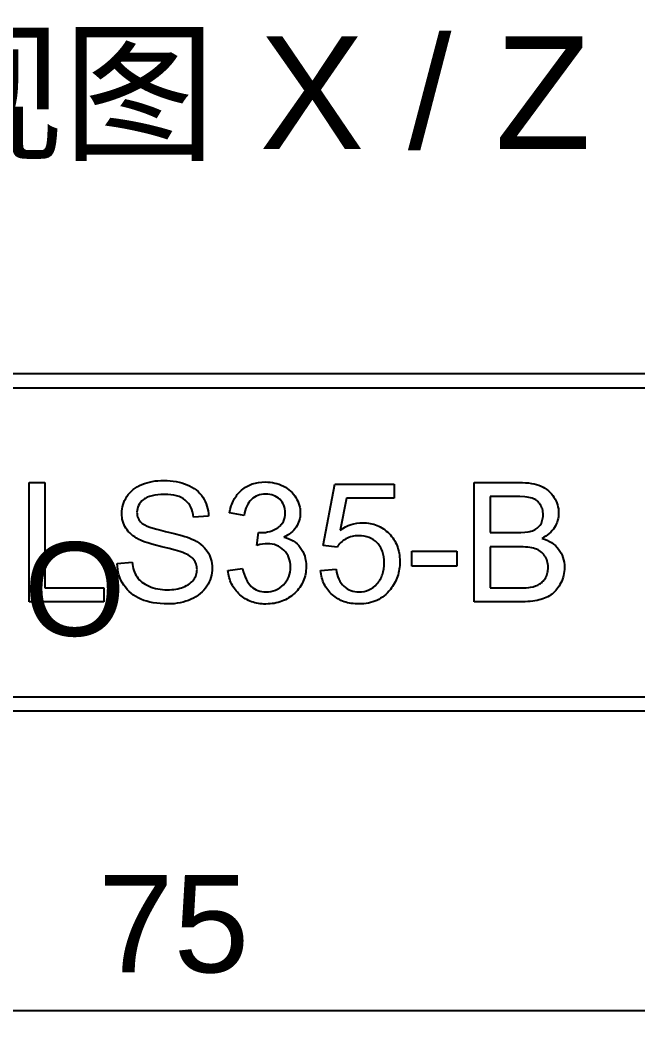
# Model space of a CAD drawing. Header units: millimetres. Extents: x 7 to 422, y 36 to 182.
# Drawn here: x 104.61 to 115.59, y 117.78 to 135.95 of the extents above; entities that cross this region are included whole.
import ezdxf
from ezdxf.enums import TextEntityAlignment as Align

# ---------------------------------------------------------------- set-up
doc = ezdxf.new("R2010")
doc.units = ezdxf.units.MM
doc.header["$LTSCALE"] = 0.666667
for name, color, linetype, lineweight in [('ANNOTATIONS', 7, 'CONTINUOUS', 18), ('DIMENSIONS', 7, 'CONTINUOUS', 18), ('VISIBLE', 7, 'CONTINUOUS', 25)]:
    doc.layers.add(name, color=color, linetype=linetype, lineweight=lineweight)
doc.styles.add('CJK', font='Arial Unicode.ttf')
doc.styles.add('OpenSansCondensed-Light', font='OpenSansCondensed-Light.ttf')
doc.dimstyles.new('EZDXF', dxfattribs={"dimtxt": 0.25, "dimasz": 0.175, "dimexe": 0.375, "dimexo": 0.125, "dimgap": 0.1, "dimtad": 1, "dimlfac": 100, "dimzin": 12, "dimdsep": 46, "dimtxsty": 'OpenSansCondensed-Light', "dimblk": 'ARCHTICK', "dimcen": 2.5, "dimazin": 3, "dimtfac": 0.5, "dimtmove": 2, "dimatfit": 3})

# ---------------------------------------------------------------- blocks, each defined once
blk = doc.blocks.new('_ARCHTICK')
at = {"color": 0, "linetype": 'BYBLOCK', "const_width": 0.15}
blk.add_lwpolyline([(-0.5, -0.5), (0.5, 0.5)], dxfattribs=at)

msp = doc.modelspace()

# ---------------------------------------------------------------- linework, layer by layer
at = {"layer": 'VISIBLE'}
for p, q in [((70.08333, 129.66667), (144.58333, 129.66667)), ((70.08333, 129.41667), (144.58333, 129.41667)), ((106.95301, 127.74854), (107.00239, 127.75647)), ((107.00239, 127.75647), (107.05299, 127.76213)), ((107.05299, 127.76213), (107.10481, 127.76553)), ((107.10481, 127.76553), (107.15786, 127.76667)), ((107.15786, 127.76667), (107.21608, 127.76548)), ((107.21608, 127.76548), (107.27256, 127.76191)), ((107.27256, 127.76191), (107.32729, 127.75596)), ((107.32729, 127.75596), (107.38028, 127.74763)), ((104.76062, 127.73041), (105.04197, 127.73041)), ((104.76062, 125.60437), (104.76062, 127.73041)), ((105.04197, 127.73041), (105.04197, 125.85526)), ((106.55184, 127.54746), (106.58125, 127.57717)), ((106.58125, 127.57717), (106.61329, 127.60478)), ((106.61329, 127.60478), (106.64796, 127.63029)), ((106.64796, 127.63029), (106.68526, 127.65368)), ((106.68526, 127.65368), (106.72519, 127.67497)), ((106.72519, 127.67497), (106.76774, 127.69416)), ((106.76774, 127.69416), (106.81222, 127.71115)), ((106.81222, 127.71115), (106.85793, 127.72588)), ((106.85793, 127.72588), (106.90486, 127.73834)), ((106.90486, 127.73834), (106.95301, 127.74854)), ((107.38028, 127.74763), (107.43153, 127.73693)), ((107.43153, 127.73693), (107.48103, 127.72384)), ((107.48103, 127.72384), (107.52879, 127.70837)), ((107.52879, 127.70837), (107.5748, 127.69053)), ((107.5748, 127.69053), (107.61863, 127.67037)), ((107.61863, 127.67037), (107.65986, 127.64797)), ((107.65986, 127.64797), (107.69849, 127.62333)), ((107.69849, 127.62333), (107.7345, 127.59645)), ((107.7345, 127.59645), (107.76792, 127.56732)), ((108.50376, 127.55689), (108.52354, 127.57632)), ((108.52354, 127.57632), (108.54428, 127.59481)), ((108.54428, 127.59481), (108.56581, 127.61229)), ((108.56581, 127.61229), (108.58799, 127.62863)), ((108.58799, 127.62863), (108.61081, 127.64385)), ((108.61081, 127.64385), (108.63428, 127.65794)), ((108.63428, 127.65794), (108.6584, 127.67091)), ((108.6584, 127.67091), (108.68316, 127.68275)), ((108.68316, 127.68275), (108.70857, 127.69346)), ((108.70857, 127.69346), (108.73462, 127.70304)), ((108.73462, 127.70304), (108.76132, 127.71149)), ((108.76132, 127.71149), (108.78866, 127.71882)), ((108.78866, 127.71882), (108.81665, 127.72502)), ((108.81665, 127.72502), (108.84529, 127.73009)), ((108.84529, 127.73009), (108.9045, 127.73686)), ((108.9045, 127.73686), (108.96629, 127.73911)), ((108.96629, 127.73911), (109.00937, 127.73795)), ((109.00937, 127.73795), (109.05158, 127.73444)), ((109.05158, 127.73444), (109.09294, 127.72861)), ((109.09294, 127.72861), (109.13343, 127.72044)), ((109.13343, 127.72044), (109.17306, 127.70994)), ((109.17306, 127.70994), (109.21184, 127.6971)), ((109.21184, 127.6971), (109.24975, 127.68193)), ((109.24975, 127.68193), (109.28679, 127.66443)), ((109.28679, 127.66443), (109.32234, 127.6449)), ((109.32234, 127.6449), (109.35573, 127.62368)), ((109.35573, 127.62368), (109.38696, 127.60076)), ((109.38696, 127.60076), (109.41605, 127.57614)), ((109.41605, 127.57614), (109.44298, 127.54982)), ((109.99741, 126.60938), (110.20334, 127.70141)), ((110.20334, 127.70141), (111.26056, 127.70141)), ((111.26056, 127.70141), (111.26056, 127.45197)), ((112.68613, 127.73041), (113.48376, 127.73041)), ((112.68613, 125.60437), (112.68613, 127.73041)), ((113.48376, 127.73041), (113.54316, 127.7294)), ((113.54316, 127.7294), (113.59955, 127.72638)), ((113.59955, 127.72638), (113.65293, 127.72134)), ((113.65293, 127.72134), (113.70329, 127.71428)), ((113.70329, 127.71428), (113.75064, 127.7052)), ((113.75064, 127.7052), (113.79497, 127.69411)), ((113.79497, 127.69411), (113.83629, 127.681)), ((113.83629, 127.681), (113.8746, 127.66588)), ((113.8746, 127.66588), (113.9104, 127.64865)), ((113.9104, 127.64865), (113.94421, 127.62926)), ((113.94421, 127.62926), (113.97602, 127.60769)), ((113.97602, 127.60769), (114.00584, 127.58394)), ((114.00584, 127.58394), (114.03367, 127.55801)), ((106.44523, 127.37378), (106.46093, 127.41041)), ((106.46093, 127.41041), (106.47949, 127.44638)), ((106.47949, 127.44638), (106.5009, 127.4817)), ((106.5009, 127.4817), (106.52506, 127.51563)), ((106.52506, 127.51563), (106.55184, 127.54746)), ((106.77011, 127.40115), (106.7464, 127.37597)), ((106.79747, 127.42514), (106.77011, 127.40115)), ((106.81261, 127.43646), (106.79747, 127.42514)), ((106.82882, 127.44706), (106.81261, 127.43646)), ((106.8645, 127.46606), (106.82882, 127.44706)), ((106.90451, 127.48214), (106.8645, 127.46606)), ((106.94884, 127.49529), (106.90451, 127.48214)), ((106.9975, 127.50552), (106.94884, 127.49529)), ((107.05049, 127.51283), (106.9975, 127.50552)), ((107.10781, 127.51722), (107.05049, 127.51283)), ((107.16946, 127.51868), (107.10781, 127.51722)), ((107.22886, 127.51707), (107.16946, 127.51868)), ((107.28452, 127.51224), (107.22886, 127.51707)), ((107.33645, 127.5042), (107.28452, 127.51224)), ((107.38464, 127.49294), (107.33645, 127.5042)), ((107.42908, 127.47846), (107.38464, 127.49294)), ((107.46979, 127.46076), (107.42908, 127.47846)), ((107.50676, 127.43984), (107.46979, 127.46076)), ((107.53999, 127.41571), (107.50676, 127.43984)), ((107.56973, 127.38843), (107.53999, 127.41571)), ((107.76792, 127.56732), (107.79872, 127.53594)), ((107.79872, 127.53594), (107.82692, 127.50233)), ((107.82692, 127.50233), (107.85252, 127.46647)), ((107.85252, 127.46647), (107.8754, 127.42888)), ((107.8754, 127.42888), (107.89548, 127.39006)), ((107.89548, 127.39006), (107.91275, 127.35002)), ((108.37977, 127.36827), (108.39193, 127.39508)), ((108.39193, 127.39508), (108.40505, 127.42097)), ((108.40505, 127.42097), (108.41913, 127.44593)), ((108.41913, 127.44593), (108.43415, 127.46997)), ((108.43415, 127.46997), (108.45012, 127.49309)), ((108.45012, 127.49309), (108.46705, 127.51528)), ((108.46705, 127.51528), (108.48493, 127.53655)), ((108.48493, 127.53655), (108.50376, 127.55689)), ((108.69406, 127.40334), (108.67208, 127.37492)), ((108.7183, 127.42876), (108.69406, 127.40334)), ((108.74448, 127.4512), (108.7183, 127.42876)), ((108.77223, 127.47064), (108.74448, 127.4512)), ((108.80158, 127.48709), (108.77223, 127.47064)), ((108.83251, 127.50055), (108.80158, 127.48709)), ((108.86503, 127.51102), (108.83251, 127.50055)), ((108.89913, 127.5185), (108.86503, 127.51102)), ((108.93482, 127.52298), (108.89913, 127.5185)), ((108.97209, 127.52448), (108.93482, 127.52298)), ((109.00964, 127.52301), (108.97209, 127.52448)), ((109.04542, 127.51859), (109.00964, 127.52301)), ((109.07943, 127.51122), (109.04542, 127.51859)), ((109.11168, 127.50091), (109.07943, 127.51122)), ((109.14216, 127.48766), (109.11168, 127.50091)), ((109.17087, 127.47145), (109.14216, 127.48766)), ((109.19781, 127.45231), (109.17087, 127.47145)), ((109.22298, 127.43021), (109.19781, 127.45231)), ((109.24576, 127.40588), (109.22298, 127.43021)), ((109.26549, 127.38), (109.24576, 127.40588)), ((109.44298, 127.54982), (109.46776, 127.5218)), ((109.46776, 127.5218), (109.49038, 127.49209)), ((109.49038, 127.49209), (109.51085, 127.46067)), ((109.51085, 127.46067), (109.52904, 127.42815)), ((109.52904, 127.42815), (109.5448, 127.39514)), ((109.5448, 127.39514), (109.55813, 127.36162)), ((110.41217, 127.45197), (110.2976, 126.88058)), ((111.26056, 127.45197), (110.41217, 127.45197)), ((112.96748, 127.47952), (112.96748, 126.83707)), ((113.3924, 127.47952), (112.96748, 127.47952)), ((113.49854, 127.47766), (113.3924, 127.47952)), ((113.58782, 127.47209), (113.49854, 127.47766)), ((113.62613, 127.46791), (113.58782, 127.47209)), ((113.66024, 127.4628), (113.62613, 127.46791)), ((113.69013, 127.45676), (113.66024, 127.4628)), ((113.7158, 127.44979), (113.69013, 127.45676)), ((113.73869, 127.44157), (113.7158, 127.44979)), ((113.76021, 127.43175), (113.73869, 127.44157)), ((113.78038, 127.42036), (113.76021, 127.43175)), ((113.79919, 127.40737), (113.78038, 127.42036)), ((113.81664, 127.3928), (113.79919, 127.40737)), ((113.83272, 127.37665), (113.81664, 127.3928)), ((114.03367, 127.55801), (114.0595, 127.52992)), ((114.0595, 127.52992), (114.08334, 127.49964)), ((114.08334, 127.49964), (114.10519, 127.46719)), ((114.10519, 127.46719), (114.12473, 127.43346)), ((114.12473, 127.43346), (114.14167, 127.39935)), ((114.14167, 127.39935), (114.156, 127.36485)), ((106.40954, 127.18077), (106.41096, 127.22069)), ((106.41096, 127.22069), (106.41525, 127.25995)), ((106.41525, 127.25995), (106.42238, 127.29855)), ((106.42238, 127.29855), (106.43238, 127.33649)), ((106.43238, 127.33649), (106.44523, 127.37378)), ((106.68255, 127.23202), (106.68073, 127.19963)), ((106.68803, 127.26321), (106.68255, 127.23202)), ((106.69715, 127.2932), (106.68803, 127.26321)), ((106.70992, 127.32199), (106.69715, 127.2932)), ((106.72633, 127.34958), (106.70992, 127.32199)), ((106.7464, 127.37597), (106.72633, 127.34958)), ((107.59623, 127.35806), (107.56973, 127.38843)), ((107.61949, 127.32462), (107.59623, 127.35806)), ((107.63951, 127.28809), (107.61949, 127.32462)), ((107.65629, 127.24848), (107.63951, 127.28809)), ((107.66983, 127.20579), (107.65629, 127.24848)), ((107.91275, 127.35002), (107.9272, 127.30876)), ((107.9272, 127.30876), (107.93885, 127.26627)), ((107.93885, 127.26627), (107.94769, 127.22256)), ((107.94769, 127.22256), (107.95371, 127.17762)), ((108.32674, 127.18802), (108.34061, 127.2518)), ((108.34061, 127.2518), (108.35828, 127.31188)), ((108.35828, 127.31188), (108.36855, 127.34054)), ((108.36855, 127.34054), (108.37977, 127.36827)), ((108.60682, 127.23135), (108.59617, 127.18798)), ((108.61973, 127.27173), (108.60682, 127.23135)), ((108.63492, 127.30912), (108.61973, 127.27173)), ((108.65236, 127.34352), (108.63492, 127.30912)), ((108.67208, 127.37492), (108.65236, 127.34352)), ((109.28219, 127.35258), (109.26549, 127.38)), ((109.29586, 127.32362), (109.28219, 127.35258)), ((109.30649, 127.29312), (109.29586, 127.32362)), ((109.31408, 127.26108), (109.30649, 127.29312)), ((109.31863, 127.2275), (109.31408, 127.26108)), ((109.32015, 127.19238), (109.31863, 127.2275)), ((109.55813, 127.36162), (109.56905, 127.32761)), ((109.56905, 127.32761), (109.57753, 127.2931)), ((109.57753, 127.2931), (109.58359, 127.25809)), ((109.58359, 127.25809), (109.58723, 127.22258)), ((109.58723, 127.22258), (109.58844, 127.18657)), ((113.84745, 127.3589), (113.83272, 127.37665)), ((113.86082, 127.33957), (113.84745, 127.3589)), ((113.87272, 127.31906), (113.86082, 127.33957)), ((113.88303, 127.29774), (113.87272, 127.31906)), ((113.89175, 127.27564), (113.88303, 127.29774)), ((113.89889, 127.25274), (113.89175, 127.27564)), ((113.90444, 127.22905), (113.89889, 127.25274)), ((113.90841, 127.20457), (113.90444, 127.22905)), ((114.156, 127.36485), (114.16773, 127.32997)), ((114.16773, 127.32997), (114.17685, 127.2947)), ((114.17685, 127.2947), (114.18336, 127.25904)), ((114.18336, 127.25904), (114.18727, 127.223)), ((114.18727, 127.223), (114.18857, 127.18657)), ((106.4107, 127.1446), (106.40954, 127.18077)), ((106.4142, 127.1093), (106.4107, 127.1446)), ((106.42004, 127.0749), (106.4142, 127.1093)), ((106.42821, 127.04137), (106.42004, 127.0749)), ((106.43871, 127.00873), (106.42821, 127.04137)), ((106.68073, 127.19963), (106.68202, 127.17162)), ((106.68202, 127.17162), (106.6859, 127.14488)), ((106.6859, 127.14488), (106.69235, 127.11941)), ((106.69235, 127.11941), (106.7014, 127.09521)), ((106.7014, 127.09521), (106.71302, 127.07228)), ((106.71302, 127.07228), (106.72723, 127.05062)), ((106.72723, 127.05062), (106.74402, 127.03022)), ((106.74402, 127.03022), (106.76339, 127.0111)), ((107.68013, 127.16002), (107.66983, 127.20579)), ((107.68719, 127.11116), (107.68013, 127.16002)), ((107.95693, 127.13147), (107.68719, 127.11116)), ((107.95371, 127.17762), (107.95693, 127.13147)), ((108.58778, 127.14162), (108.32674, 127.18802)), ((108.59617, 127.18798), (108.58778, 127.14162)), ((109.27793, 127.01826), (109.28679, 127.03466)), ((109.28679, 127.03466), (109.29461, 127.0518)), ((109.29461, 127.0518), (109.30139, 127.06967)), ((109.30139, 127.06967), (109.31181, 127.10763)), ((109.31181, 127.10763), (109.31806, 127.14853)), ((109.31806, 127.14853), (109.32015, 127.19238)), ((109.56995, 127.05497), (109.55955, 127.02399)), ((109.57804, 127.08671), (109.56995, 127.05497)), ((109.58382, 127.11923), (109.57804, 127.08671)), ((109.58729, 127.15252), (109.58382, 127.11923)), ((109.58844, 127.18657), (109.58729, 127.15252)), ((113.88099, 127.00693), (113.89034, 127.02836)), ((113.89034, 127.02836), (113.89798, 127.05098)), ((113.89798, 127.05098), (113.90393, 127.07477)), ((113.90393, 127.07477), (113.90818, 127.09974)), ((113.90818, 127.09974), (113.91073, 127.12589)), ((113.91079, 127.17929), (113.90841, 127.20457)), ((113.91073, 127.12589), (113.91158, 127.15322)), ((113.91158, 127.15322), (113.91079, 127.17929)), ((114.17008, 127.05424), (114.15968, 127.0224)), ((114.17817, 127.08658), (114.17008, 127.05424)), ((114.18395, 127.11941), (114.17817, 127.08658)), ((114.18742, 127.15274), (114.18395, 127.11941)), ((114.18857, 127.18657), (114.18742, 127.15274)), ((106.45155, 126.97697), (106.43871, 127.00873)), ((106.46672, 126.9461), (106.45155, 126.97697)), ((106.48422, 126.91611), (106.46672, 126.9461)), ((106.50411, 126.88716), (106.48422, 126.91611)), ((106.52642, 126.85941), (106.50411, 126.88716)), ((106.55115, 126.83287), (106.52642, 126.85941)), ((106.76339, 127.0111), (106.77457, 127.00184)), ((106.77457, 127.00184), (106.78779, 126.99255)), ((106.78779, 126.99255), (106.82036, 126.97389)), ((106.82036, 126.97389), (106.86111, 126.95512)), ((106.86111, 126.95512), (106.91005, 126.93623)), ((106.91005, 126.93623), (106.96716, 126.91723)), ((106.96716, 126.91723), (107.03246, 126.89811)), ((107.03246, 126.89811), (107.10593, 126.87889)), ((107.10593, 126.87889), (107.18759, 126.85955)), ((107.18759, 126.85955), (107.34561, 126.82198)), ((108.96783, 126.84251), (109.00692, 126.84931)), ((109.00692, 126.84931), (109.04497, 126.85882)), ((109.04497, 126.85882), (109.08197, 126.87106)), ((109.08197, 126.87106), (109.11793, 126.88601)), ((109.11793, 126.88601), (109.15285, 126.90369)), ((109.15285, 126.90369), (109.18673, 126.92408)), ((109.18673, 126.92408), (109.20288, 126.93533)), ((109.20288, 126.93533), (109.218, 126.94731)), ((109.218, 126.94731), (109.23207, 126.96003)), ((109.23207, 126.96003), (109.2451, 126.97348)), ((109.2451, 126.97348), (109.25709, 126.98767)), ((109.25709, 126.98767), (109.26803, 127.0026)), ((109.26803, 127.0026), (109.27793, 127.01826)), ((109.44902, 126.85737), (109.42275, 126.83417)), ((109.47306, 126.88203), (109.44902, 126.85737)), ((109.49488, 126.90813), (109.47306, 126.88203)), ((109.51448, 126.93568), (109.49488, 126.90813)), ((109.53182, 126.96435), (109.51448, 126.93568)), ((109.54684, 126.99378), (109.53182, 126.96435)), ((109.55955, 127.02399), (109.54684, 126.99378)), ((110.2976, 126.88058), (110.34576, 126.91185)), ((110.34576, 126.91185), (110.3945, 126.93895)), ((110.3945, 126.93895), (110.44383, 126.96188)), ((110.44383, 126.96188), (110.49375, 126.98064)), ((110.49375, 126.98064), (110.54426, 126.99523)), ((110.54426, 126.99523), (110.59536, 127.00566)), ((110.59536, 127.00566), (110.64704, 127.01191)), ((110.64704, 127.01191), (110.69932, 127.014)), ((110.69932, 127.014), (110.73378, 127.01324)), ((110.73378, 127.01324), (110.76757, 127.01098)), ((110.76757, 127.01098), (110.80068, 127.00722)), ((110.80068, 127.00722), (110.8331, 127.00194)), ((110.8331, 127.00194), (110.86485, 126.99516)), ((110.86485, 126.99516), (110.89592, 126.98687)), ((110.89592, 126.98687), (110.9263, 126.97708)), ((110.9263, 126.97708), (110.95601, 126.96578)), ((110.95601, 126.96578), (110.98504, 126.95297)), ((110.98504, 126.95297), (111.01338, 126.93865)), ((111.01338, 126.93865), (111.04105, 126.92283)), ((111.04105, 126.92283), (111.06804, 126.9055)), ((111.06804, 126.9055), (111.09435, 126.88667)), ((111.09435, 126.88667), (111.11998, 126.86632)), ((111.11998, 126.86632), (111.14492, 126.84447)), ((111.14492, 126.84447), (111.16919, 126.82112)), ((113.58782, 126.84323), (113.64827, 126.85094)), ((113.64827, 126.85094), (113.67354, 126.85594)), ((113.67354, 126.85594), (113.6955, 126.86172)), ((113.6955, 126.86172), (113.7215, 126.87036)), ((113.7215, 126.87036), (113.74585, 126.8803)), ((113.74585, 126.8803), (113.76854, 126.89157)), ((113.76854, 126.89157), (113.78958, 126.90414)), ((113.78958, 126.90414), (113.80896, 126.91803)), ((113.80896, 126.91803), (113.8267, 126.93324)), ((113.8267, 126.93324), (113.84277, 126.94976)), ((113.84277, 126.94976), (113.8572, 126.96759)), ((113.8572, 126.96759), (113.86994, 126.98667)), ((113.86994, 126.98667), (113.88099, 127.00693)), ((114.04854, 126.84613), (114.0218, 126.82112)), ((114.07292, 126.8726), (114.04854, 126.84613)), ((114.09494, 126.90052), (114.07292, 126.8726)), ((114.11461, 126.92988), (114.09494, 126.90052)), ((114.13195, 126.96023), (114.11461, 126.92988)), ((114.14697, 126.99107), (114.13195, 126.96023)), ((114.15968, 127.0224), (114.14697, 126.99107)), ((106.57831, 126.80752), (106.55115, 126.83287)), ((106.60789, 126.78338), (106.57831, 126.80752)), ((106.6399, 126.76043), (106.60789, 126.78338)), ((106.67433, 126.73869), (106.6399, 126.76043)), ((106.71118, 126.71815), (106.67433, 126.73869)), ((106.74329, 126.70244), (106.71118, 126.71815)), ((106.78089, 126.68647), (106.74329, 126.70244)), ((106.82396, 126.67026), (106.78089, 126.68647)), ((106.87252, 126.6538), (106.82396, 126.67026)), ((107.34561, 126.82198), (107.47672, 126.78685)), ((107.47672, 126.78685), (107.53218, 126.77021)), ((107.53218, 126.77021), (107.58091, 126.75418)), ((107.58091, 126.75418), (107.62291, 126.73876)), ((107.62291, 126.73876), (107.65819, 126.72395)), ((107.65819, 126.72395), (107.70307, 126.70185)), ((107.70307, 126.70185), (107.74493, 126.67831)), ((107.74493, 126.67831), (107.78374, 126.65335)), ((108.81547, 126.61083), (108.84447, 126.83997)), ((108.84447, 126.83997), (108.88653, 126.83707)), ((108.88653, 126.83707), (108.9277, 126.83843)), ((108.9277, 126.83843), (108.96783, 126.84251)), ((109.33064, 126.77326), (109.2955, 126.75586)), ((109.2955, 126.75586), (109.34131, 126.74352)), ((109.36357, 126.79211), (109.33064, 126.77326)), ((109.34131, 126.74352), (109.3845, 126.72826)), ((109.39427, 126.81241), (109.36357, 126.79211)), ((109.3845, 126.72826), (109.42506, 126.71007)), ((109.42275, 126.83417), (109.39427, 126.81241)), ((109.42506, 126.71007), (109.463, 126.68896)), ((109.463, 126.68896), (109.4983, 126.66493)), ((109.4983, 126.66493), (109.53098, 126.63798)), ((110.332, 126.67837), (110.31138, 126.66032)), ((110.35398, 126.69535), (110.332, 126.67837)), ((110.37732, 126.71127), (110.35398, 126.69535)), ((110.40202, 126.72613), (110.37732, 126.71127)), ((110.42779, 126.73955), (110.40202, 126.72613)), ((110.45432, 126.75119), (110.42779, 126.73955)), ((110.48163, 126.76103), (110.45432, 126.75119)), ((110.5097, 126.76909), (110.48163, 126.76103)), ((110.53855, 126.77535), (110.5097, 126.76909)), ((110.56816, 126.77983), (110.53855, 126.77535)), ((110.59855, 126.78252), (110.56816, 126.77983)), ((110.62971, 126.78341), (110.59855, 126.78252)), ((110.67925, 126.78139), (110.62971, 126.78341)), ((110.72637, 126.77534), (110.67925, 126.78139)), ((110.77107, 126.76526), (110.72637, 126.77534)), ((110.81334, 126.75114), (110.77107, 126.76526)), ((110.85319, 126.73299), (110.81334, 126.75114)), ((110.89061, 126.71081), (110.85319, 126.73299)), ((110.92561, 126.68459), (110.89061, 126.71081)), ((110.95819, 126.65434), (110.92561, 126.68459)), ((111.16919, 126.82112), (111.19237, 126.79658)), ((111.19237, 126.79658), (111.21406, 126.77117)), ((111.21406, 126.77117), (111.23425, 126.74491)), ((111.23425, 126.74491), (111.25294, 126.71779)), ((111.25294, 126.71779), (111.27014, 126.6898)), ((111.27014, 126.6898), (111.28585, 126.66096)), ((112.96748, 126.83707), (113.4272, 126.83707)), ((113.4272, 126.83707), (113.51413, 126.83861)), ((113.51413, 126.83861), (113.58782, 126.84323)), ((113.92744, 126.75477), (113.89128, 126.73555)), ((113.89128, 126.73555), (113.9381, 126.72017)), ((113.96125, 126.77543), (113.92744, 126.75477)), ((113.9381, 126.72017), (113.98214, 126.70229)), ((113.9927, 126.79755), (113.96125, 126.77543)), ((113.98214, 126.70229), (114.02339, 126.68192)), ((114.0218, 126.82112), (113.9927, 126.79755)), ((114.02339, 126.68192), (114.06186, 126.65905)), ((106.92657, 126.63708), (106.87252, 126.6538)), ((106.98609, 126.62012), (106.92657, 126.63708)), ((107.1216, 126.58545), (106.98609, 126.62012)), ((107.25511, 126.5526), (107.1216, 126.58545)), ((107.3627, 126.52436), (107.25511, 126.5526)), ((107.44437, 126.50075), (107.3627, 126.52436)), ((107.50011, 126.48176), (107.44437, 126.50075)), ((107.53229, 126.4687), (107.50011, 126.48176)), ((107.78374, 126.65335), (107.81952, 126.62697)), ((107.81952, 126.62697), (107.85227, 126.59915)), ((107.85227, 126.59915), (107.88197, 126.56991)), ((107.88197, 126.56991), (107.90864, 126.53924)), ((107.90864, 126.53924), (107.93228, 126.50714)), ((107.93228, 126.50714), (107.95301, 126.47371)), ((108.86831, 126.62352), (108.81547, 126.61083)), ((108.91662, 126.63259), (108.86831, 126.62352)), ((108.9604, 126.63802), (108.91662, 126.63259)), ((108.99965, 126.63984), (108.9604, 126.63802)), ((109.04397, 126.63801), (108.99965, 126.63984)), ((109.0863, 126.63254), (109.04397, 126.63801)), ((109.12663, 126.62342), (109.0863, 126.63254)), ((109.16497, 126.61065), (109.12663, 126.62342)), ((109.20132, 126.59423), (109.16497, 126.61065)), ((109.23567, 126.57417), (109.20132, 126.59423)), ((109.26803, 126.55046), (109.23567, 126.57417)), ((109.2984, 126.52309), (109.26803, 126.55046)), ((109.32593, 126.49292), (109.2984, 126.52309)), ((109.34979, 126.46078), (109.32593, 126.49292)), ((109.53098, 126.63798), (109.56102, 126.6081)), ((109.56102, 126.6081), (109.58844, 126.5753)), ((109.58844, 126.5753), (109.61291, 126.53996)), ((109.61291, 126.53996), (109.63412, 126.50247)), ((109.63412, 126.50247), (109.65207, 126.46283)), ((110.2425, 126.57748), (109.99741, 126.60938)), ((110.25768, 126.59979), (110.2425, 126.57748)), ((110.27422, 126.62103), (110.25768, 126.59979)), ((110.29212, 126.64121), (110.27422, 126.62103)), ((110.31138, 126.66032), (110.29212, 126.64121)), ((110.97338, 126.63784), (110.95819, 126.65434)), ((110.98759, 126.6206), (110.97338, 126.63784)), ((111.00082, 126.60262), (110.98759, 126.6206)), ((111.01307, 126.58391), (111.00082, 126.60262)), ((111.02434, 126.56447), (111.01307, 126.58391)), ((111.03463, 126.54428), (111.02434, 126.56447)), ((111.05227, 126.5017), (111.03463, 126.54428)), ((111.06599, 126.45618), (111.05227, 126.5017)), ((111.28585, 126.66096), (111.30005, 126.63125)), ((111.30005, 126.63125), (111.31277, 126.60068)), ((111.31277, 126.60068), (111.32398, 126.56925)), ((111.32398, 126.56925), (111.3337, 126.53696)), ((111.3337, 126.53696), (111.34193, 126.50381)), ((111.34193, 126.50381), (111.34866, 126.4698)), ((111.57381, 126.50497), (112.37579, 126.50497)), ((111.57381, 126.24247), (111.57381, 126.50497)), ((112.37579, 126.50497), (112.37579, 126.24247)), ((112.96748, 126.58618), (112.96748, 125.85526)), ((113.45911, 126.58618), (112.96748, 126.58618)), ((113.55469, 126.58396), (113.45911, 126.58618)), ((113.59802, 126.58118), (113.55469, 126.58396)), ((113.63839, 126.5773), (113.59802, 126.58118)), ((113.67579, 126.5723), (113.63839, 126.5773)), ((113.71022, 126.56619), (113.67579, 126.5723)), ((113.74169, 126.55898), (113.71022, 126.56619)), ((113.77018, 126.55065), (113.74169, 126.55898)), ((113.79646, 126.54095), (113.77018, 126.55065)), ((113.82126, 126.52962), (113.79646, 126.54095)), ((113.84459, 126.51666), (113.82126, 126.52962)), ((113.86644, 126.50207), (113.84459, 126.51666)), ((113.88682, 126.48584), (113.86644, 126.50207)), ((113.90573, 126.46799), (113.88682, 126.48584)), ((114.06186, 126.65905), (114.09754, 126.6337)), ((114.09754, 126.6337), (114.13043, 126.60585)), ((114.13043, 126.60585), (114.16053, 126.57551)), ((114.16053, 126.57551), (114.18785, 126.54267)), ((114.18785, 126.54267), (114.21215, 126.50782)), ((114.21215, 126.50782), (114.23321, 126.47143)), ((106.32832, 126.28743), (106.59372, 126.31064)), ((106.59372, 126.31064), (106.59921, 126.27165)), ((107.56211, 126.45489), (107.53229, 126.4687)), ((107.58957, 126.44033), (107.56211, 126.45489)), ((107.61468, 126.42502), (107.58957, 126.44033)), ((107.63743, 126.40897), (107.61468, 126.42502)), ((107.65782, 126.39217), (107.63743, 126.40897)), ((107.67586, 126.37462), (107.65782, 126.39217)), ((107.69154, 126.35632), (107.67586, 126.37462)), ((107.70514, 126.33725), (107.69154, 126.35632)), ((107.71692, 126.31739), (107.70514, 126.33725)), ((107.72689, 126.29673), (107.71692, 126.31739)), ((107.95301, 126.47371), (107.97098, 126.43903)), ((107.97098, 126.43903), (107.98619, 126.4031)), ((107.98619, 126.4031), (107.99863, 126.36593)), ((107.99863, 126.36593), (108.0083, 126.32751)), ((108.0083, 126.32751), (108.01521, 126.28784)), ((109.36998, 126.42666), (109.34979, 126.46078)), ((109.3865, 126.39058), (109.36998, 126.42666)), ((109.39935, 126.35252), (109.3865, 126.39058)), ((109.40852, 126.31249), (109.39935, 126.35252)), ((109.41403, 126.27049), (109.40852, 126.31249)), ((109.65207, 126.46283), (109.66675, 126.42103)), ((109.66675, 126.42103), (109.67818, 126.37709)), ((109.67818, 126.37709), (109.68633, 126.33098)), ((109.68633, 126.33098), (109.69123, 126.28273)), ((111.07579, 126.40771), (111.06599, 126.45618)), ((111.08167, 126.35629), (111.07579, 126.40771)), ((111.08159, 126.24465), (111.08363, 126.30193)), ((111.08363, 126.30193), (111.08167, 126.35629)), ((111.34866, 126.4698), (111.35389, 126.43492)), ((111.35389, 126.43492), (111.35763, 126.39919)), ((111.35763, 126.39919), (111.35988, 126.36259)), ((111.35988, 126.36259), (111.36062, 126.32514)), ((111.36062, 126.32514), (111.35997, 126.28937)), ((113.92317, 126.4485), (113.90573, 126.46799)), ((113.93913, 126.42738), (113.92317, 126.4485)), ((113.95341, 126.40496), (113.93913, 126.42738)), ((113.96578, 126.38156), (113.95341, 126.40496)), ((113.97625, 126.35719), (113.96578, 126.38156)), ((113.98482, 126.33184), (113.97625, 126.35719)), ((113.99148, 126.30553), (113.98482, 126.33184)), ((113.99624, 126.27823), (113.99148, 126.30553)), ((114.23321, 126.47143), (114.25104, 126.4335)), ((114.25104, 126.4335), (114.26562, 126.39402)), ((114.26562, 126.39402), (114.27696, 126.35301)), ((114.27696, 126.35301), (114.28506, 126.31045)), ((114.28506, 126.31045), (114.28992, 126.26636)), ((106.33142, 126.23483), (106.32832, 126.28743)), ((106.3378, 126.1836), (106.33142, 126.23483)), ((106.34746, 126.13376), (106.3378, 126.1836)), ((106.36041, 126.08531), (106.34746, 126.13376)), ((106.59921, 126.27165), (106.60627, 126.23445)), ((106.60627, 126.23445), (106.61489, 126.19905)), ((106.61489, 126.19905), (106.62508, 126.16543)), ((106.62508, 126.16543), (106.63683, 126.1336)), ((106.63683, 126.1336), (106.65014, 126.10357)), ((107.73505, 126.27529), (107.72689, 126.29673)), ((107.74139, 126.25305), (107.73505, 126.27529)), ((107.74109, 126.10974), (107.74579, 126.13321)), ((107.74592, 126.23001), (107.74139, 126.25305)), ((107.74579, 126.13321), (107.74861, 126.15715)), ((107.74864, 126.20618), (107.74592, 126.23001)), ((107.74861, 126.15715), (107.74955, 126.18156)), ((107.74955, 126.18156), (107.74864, 126.20618)), ((108.01467, 126.12115), (108.00708, 126.08026)), ((108.01922, 126.16265), (108.01467, 126.12115)), ((108.01521, 126.28784), (108.01936, 126.24693)), ((108.02074, 126.20477), (108.01922, 126.16265)), ((108.01936, 126.24693), (108.02074, 126.20477)), ((108.30064, 126.16561), (108.56168, 126.20042)), ((108.30452, 126.13282), (108.30064, 126.16561)), ((108.30964, 126.1008), (108.30452, 126.13282)), ((108.56168, 126.20042), (108.5739, 126.14688)), ((108.5739, 126.14688), (108.5881, 126.09722)), ((109.39802, 126.09369), (109.40793, 126.13606)), ((109.40793, 126.13606), (109.41388, 126.18034)), ((109.41388, 126.18034), (109.41586, 126.22652)), ((109.41586, 126.22652), (109.41403, 126.27049)), ((109.68572, 126.13089), (109.68017, 126.0984)), ((109.68969, 126.16404), (109.68572, 126.13089)), ((109.69207, 126.19785), (109.68969, 126.16404)), ((109.69123, 126.28273), (109.69286, 126.23232)), ((109.69286, 126.23232), (109.69207, 126.19785)), ((109.951, 126.16126), (110.22509, 126.18446)), ((109.95488, 126.12814), (109.951, 126.16126)), ((109.95998, 126.09584), (109.95488, 126.12814)), ((110.22509, 126.18446), (110.23396, 126.13598)), ((110.23396, 126.13598), (110.24535, 126.09061)), ((111.051, 126.0902), (111.06528, 126.13878)), ((111.06528, 126.13878), (111.07547, 126.19027)), ((111.07547, 126.19027), (111.08159, 126.24465)), ((111.33697, 126.1197), (111.32842, 126.08761)), ((111.3442, 126.15241), (111.33697, 126.1197)), ((111.35011, 126.18573), (111.3442, 126.15241)), ((111.35471, 126.21967), (111.35011, 126.18573)), ((111.358, 126.25421), (111.35471, 126.21967)), ((111.35997, 126.28937), (111.358, 126.25421)), ((112.37579, 126.24247), (111.57381, 126.24247)), ((113.98362, 126.10317), (113.98953, 126.12519)), ((113.98953, 126.12519), (113.99413, 126.14795)), ((113.99413, 126.14795), (113.99742, 126.17146)), ((113.99909, 126.24996), (113.99624, 126.27823)), ((113.99742, 126.17146), (113.99939, 126.19572)), ((114.00004, 126.22072), (113.99909, 126.24996)), ((113.99939, 126.19572), (114.00004, 126.22072)), ((114.2876, 126.14735), (114.28267, 126.11165)), ((114.29055, 126.18371), (114.2876, 126.14735)), ((114.28992, 126.26636), (114.29154, 126.22072)), ((114.29154, 126.22072), (114.29055, 126.18371)), ((106.37665, 126.03823), (106.36041, 126.08531)), ((106.39617, 125.99254), (106.37665, 126.03823)), ((106.41897, 125.94822), (106.39617, 125.99254)), ((106.44507, 125.9053), (106.41897, 125.94822)), ((106.65014, 126.10357), (106.66501, 126.07532)), ((106.66501, 126.07532), (106.68145, 126.04887)), ((106.68145, 126.04887), (106.69987, 126.02392)), ((106.69987, 126.02392), (106.72066, 126.0002)), ((106.72066, 126.0002), (106.74383, 125.97769)), ((106.74383, 125.97769), (106.76937, 125.95642)), ((106.76937, 125.95642), (106.7973, 125.93636)), ((106.7973, 125.93636), (106.82761, 125.91753)), ((107.61341, 125.92505), (107.63536, 125.94202)), ((107.63536, 125.94202), (107.65533, 125.96009)), ((107.65533, 125.96009), (107.67333, 125.97927)), ((107.67333, 125.97927), (107.68936, 125.99956)), ((107.68936, 125.99956), (107.70347, 126.02065)), ((107.70347, 126.02065), (107.7157, 126.04221)), ((107.7157, 126.04221), (107.72604, 126.06424)), ((107.72604, 126.06424), (107.7345, 126.08676)), ((107.7345, 126.08676), (107.74109, 126.10974)), ((107.96609, 125.96127), (107.94635, 125.92282)), ((107.98279, 126.00032), (107.96609, 125.96127)), ((107.99645, 126.03999), (107.98279, 126.00032)), ((108.00708, 126.08026), (107.99645, 126.03999)), ((108.31601, 126.06956), (108.30964, 126.1008)), ((108.32361, 126.03908), (108.31601, 126.06956)), ((108.33246, 126.00937), (108.32361, 126.03908)), ((108.34255, 125.98044), (108.33246, 126.00937)), ((108.35387, 125.95227), (108.34255, 125.98044)), ((108.36644, 125.92487), (108.35387, 125.95227)), ((108.5881, 126.09722), (108.60427, 126.05144)), ((108.60427, 126.05144), (108.62241, 126.00953)), ((108.62241, 126.00953), (108.64252, 125.9715)), ((108.64252, 125.9715), (108.6646, 125.93734)), ((108.6646, 125.93734), (108.68865, 125.90705)), ((109.28897, 125.91037), (109.31871, 125.94323)), ((109.31871, 125.94323), (109.34449, 125.97799)), ((109.34449, 125.97799), (109.3663, 126.01465)), ((109.3663, 126.01465), (109.38414, 126.05322)), ((109.38414, 126.05322), (109.39802, 126.09369)), ((109.62862, 125.94592), (109.61355, 125.91741)), ((109.6421, 125.97509), (109.62862, 125.94592)), ((109.654, 126.00492), (109.6421, 125.97509)), ((109.66431, 126.03542), (109.654, 126.00492)), ((109.67303, 126.06658), (109.66431, 126.03542)), ((109.68017, 126.0984), (109.67303, 126.06658)), ((109.96632, 126.06437), (109.95998, 126.09584)), ((109.97389, 126.03373), (109.96632, 126.06437)), ((109.98268, 126.00392), (109.97389, 126.03373)), ((109.99271, 125.97493), (109.98268, 126.00392)), ((110.00396, 125.94677), (109.99271, 125.97493)), ((110.01644, 125.91944), (110.00396, 125.94677)), ((110.24535, 126.09061), (110.25925, 126.04834)), ((110.25925, 126.04834), (110.27567, 126.00917)), ((110.27567, 126.00917), (110.2946, 125.97311)), ((110.2946, 125.97311), (110.31605, 125.94015)), ((110.31605, 125.94015), (110.34001, 125.91029)), ((110.95311, 125.92487), (110.96891, 125.943)), ((110.96891, 125.943), (110.9837, 125.96185)), ((110.9837, 125.96185), (110.99747, 125.98143)), ((110.99747, 125.98143), (111.01021, 126.00174)), ((111.01021, 126.00174), (111.02194, 126.02276)), ((111.02194, 126.02276), (111.03265, 126.04452)), ((111.03265, 126.04452), (111.04233, 126.067)), ((111.04233, 126.067), (111.051, 126.0902)), ((111.266, 125.93629), (111.24957, 125.90787)), ((111.28111, 125.96533), (111.266, 125.93629)), ((111.29491, 125.99498), (111.28111, 125.96533)), ((111.3074, 126.02525), (111.29491, 125.99498)), ((111.31857, 126.05612), (111.3074, 126.02525)), ((111.32842, 126.08761), (111.31857, 126.05612)), ((113.86662, 125.93415), (113.88185, 125.94604)), ((113.88185, 125.94604), (113.89635, 125.95908)), ((113.89635, 125.95908), (113.91013, 125.97328)), ((113.91013, 125.97328), (113.92318, 125.98863)), ((113.92318, 125.98863), (113.93551, 126.00513)), ((113.93551, 126.00513), (113.94711, 126.0228)), ((113.94711, 126.0228), (113.95799, 126.04162)), ((113.95799, 126.04162), (113.96784, 126.06139)), ((113.96784, 126.06139), (113.97639, 126.08191)), ((113.97639, 126.08191), (113.98362, 126.10317)), ((114.22846, 125.943), (114.21222, 125.91183)), ((114.24324, 125.97542), (114.22846, 125.943)), ((114.25605, 126.00849), (114.24324, 125.97542)), ((114.2669, 126.04222), (114.25605, 126.00849)), ((114.27577, 126.0766), (114.2669, 126.04222)), ((114.28267, 126.11165), (114.27577, 126.0766)), ((105.04197, 125.85526), (106.08904, 125.85526)), ((106.08904, 125.85526), (106.08904, 125.60437)), ((106.47412, 125.86438), (106.44507, 125.9053)), ((106.5058, 125.82612), (106.47412, 125.86438)), ((106.5401, 125.79051), (106.5058, 125.82612)), ((106.57704, 125.75755), (106.5401, 125.79051)), ((106.6166, 125.72725), (106.57704, 125.75755)), ((106.82761, 125.91753), (106.8603, 125.89993)), ((106.8603, 125.89993), (106.89536, 125.88354)), ((106.89536, 125.88354), (106.93219, 125.86876)), ((106.93219, 125.86876), (106.97014, 125.85594)), ((106.97014, 125.85594), (107.00923, 125.8451)), ((107.00923, 125.8451), (107.04945, 125.83623)), ((107.04945, 125.83623), (107.0908, 125.82933)), ((107.0908, 125.82933), (107.13329, 125.8244)), ((107.13329, 125.8244), (107.17691, 125.82144)), ((107.17691, 125.82144), (107.22167, 125.82046)), ((107.22167, 125.82046), (107.26132, 125.8212)), ((107.26132, 125.8212), (107.2998, 125.82345)), ((107.2998, 125.82345), (107.33709, 125.82719)), ((107.33709, 125.82719), (107.37321, 125.83242)), ((107.37321, 125.83242), (107.40816, 125.83915)), ((107.40816, 125.83915), (107.44192, 125.84738)), ((107.44192, 125.84738), (107.4745, 125.8571)), ((107.4745, 125.8571), (107.50591, 125.86831)), ((107.50591, 125.86831), (107.53574, 125.88083)), ((107.53574, 125.88083), (107.5636, 125.89446)), ((107.5636, 125.89446), (107.58949, 125.9092)), ((107.58949, 125.9092), (107.61341, 125.92505)), ((107.83877, 125.7818), (107.8052, 125.75157)), ((107.86969, 125.81411), (107.83877, 125.7818)), ((107.89796, 125.84851), (107.86969, 125.81411)), ((107.92358, 125.88499), (107.89796, 125.84851)), ((107.94635, 125.92282), (107.92358, 125.88499)), ((108.38025, 125.89825), (108.36644, 125.92487)), ((108.3953, 125.87239), (108.38025, 125.89825)), ((108.41159, 125.84731), (108.3953, 125.87239)), ((108.42912, 125.82299), (108.41159, 125.84731)), ((108.44789, 125.79945), (108.42912, 125.82299)), ((108.4679, 125.77668), (108.44789, 125.79945)), ((108.48915, 125.75468), (108.4679, 125.77668)), ((108.51165, 125.73344), (108.48915, 125.75468)), ((108.68865, 125.90705), (108.71468, 125.88064)), ((108.71468, 125.88064), (108.74243, 125.8577)), ((108.74243, 125.8577), (108.77164, 125.83781)), ((108.77164, 125.83781), (108.80234, 125.82099)), ((108.80234, 125.82099), (108.8345, 125.80722)), ((108.8345, 125.80722), (108.86814, 125.79652)), ((108.86814, 125.79652), (108.90325, 125.78887)), ((108.90325, 125.78887), (108.93984, 125.78428)), ((108.93984, 125.78428), (108.97789, 125.78275)), ((108.97789, 125.78275), (109.02304, 125.78475)), ((109.02304, 125.78475), (109.0664, 125.79073)), ((109.0664, 125.79073), (109.10797, 125.8007)), ((109.10797, 125.8007), (109.14775, 125.81466)), ((109.14775, 125.81466), (109.18574, 125.8326)), ((109.18574, 125.8326), (109.22194, 125.85454)), ((109.22194, 125.85454), (109.25635, 125.88046)), ((109.25635, 125.88046), (109.28897, 125.91037)), ((109.48983, 125.76027), (109.46403, 125.73683)), ((109.51441, 125.7848), (109.48983, 125.76027)), ((109.53741, 125.81), (109.51441, 125.7848)), ((109.55883, 125.83586), (109.53741, 125.81)), ((109.57865, 125.86238), (109.55883, 125.83586)), ((109.59689, 125.88956), (109.57865, 125.86238)), ((109.61355, 125.91741), (109.59689, 125.88956)), ((110.03015, 125.89293), (110.01644, 125.91944)), ((110.04509, 125.86725), (110.03015, 125.89293)), ((110.06127, 125.8424), (110.04509, 125.86725)), ((110.07867, 125.81837), (110.06127, 125.8424)), ((110.09729, 125.79517), (110.07867, 125.81837)), ((110.11715, 125.7728), (110.09729, 125.79517)), ((110.13824, 125.75126), (110.11715, 125.7728)), ((110.34001, 125.91029), (110.36649, 125.88354)), ((110.36649, 125.88354), (110.39494, 125.85992)), ((110.39494, 125.85992), (110.42482, 125.83945)), ((110.42482, 125.83945), (110.45612, 125.82212)), ((110.45612, 125.82212), (110.48885, 125.80795)), ((110.48885, 125.80795), (110.52301, 125.79692)), ((110.52301, 125.79692), (110.5586, 125.78905)), ((110.5586, 125.78905), (110.59562, 125.78433)), ((110.59562, 125.78433), (110.63406, 125.78275)), ((110.63406, 125.78275), (110.68028, 125.78497)), ((110.68028, 125.78497), (110.7247, 125.79163)), ((110.7247, 125.79163), (110.7673, 125.80274)), ((110.7673, 125.80274), (110.80809, 125.81828)), ((110.80809, 125.81828), (110.84706, 125.83827)), ((110.84706, 125.83827), (110.88422, 125.8627)), ((110.88422, 125.8627), (110.91957, 125.89156)), ((110.91957, 125.89156), (110.95311, 125.92487)), ((111.13894, 125.76576), (111.11046, 125.73853)), ((111.16625, 125.795), (111.13894, 125.76576)), ((111.1924, 125.82626), (111.16625, 125.795)), ((111.21277, 125.85285), (111.1924, 125.82626)), ((111.23183, 125.88005), (111.21277, 125.85285)), ((111.24957, 125.90787), (111.23183, 125.88005)), ((112.96748, 125.85526), (113.49681, 125.85526)), ((113.49681, 125.85526), (113.5599, 125.8559)), ((113.5599, 125.8559), (113.61283, 125.8578)), ((113.61283, 125.8578), (113.65561, 125.86097)), ((113.65561, 125.86097), (113.68824, 125.86541)), ((113.68824, 125.86541), (113.73483, 125.87557)), ((113.73483, 125.87557), (113.77743, 125.88862)), ((113.77743, 125.88862), (113.81605, 125.90457)), ((113.81605, 125.90457), (113.85067, 125.92342)), ((113.85067, 125.92342), (113.86662, 125.93415)), ((114.09529, 125.76337), (114.07256, 125.74505)), ((114.1171, 125.78352), (114.09529, 125.76337)), ((114.13799, 125.80551), (114.1171, 125.78352)), ((114.15794, 125.82934), (114.13799, 125.80551)), ((114.17696, 125.855), (114.15794, 125.82934)), ((114.19505, 125.8825), (114.17696, 125.855)), ((114.21222, 125.91183), (114.19505, 125.8825)), ((106.08904, 125.60437), (104.76062, 125.60437)), ((106.65879, 125.69959), (106.6166, 125.72725)), ((106.70362, 125.67458), (106.65879, 125.69959)), ((106.75107, 125.65223), (106.70362, 125.67458)), ((106.80129, 125.63252), (106.75107, 125.65223)), ((106.85444, 125.61543), (106.80129, 125.63252)), ((106.91051, 125.60097), (106.85444, 125.61543)), ((106.96951, 125.58915), (106.91051, 125.60097)), ((107.03142, 125.57995), (106.96951, 125.58915)), ((107.09627, 125.57337), (107.03142, 125.57995)), ((107.16403, 125.56943), (107.09627, 125.57337)), ((107.34571, 125.57333), (107.29093, 125.56942)), ((107.39906, 125.57984), (107.34571, 125.57333)), ((107.45098, 125.58896), (107.39906, 125.57984)), ((107.50148, 125.60069), (107.45098, 125.58896)), ((107.55055, 125.61502), (107.50148, 125.60069)), ((107.59819, 125.63196), (107.55055, 125.61502)), ((107.64441, 125.65151), (107.59819, 125.63196)), ((107.68858, 125.67339), (107.64441, 125.65151)), ((107.73011, 125.69737), (107.68858, 125.67339)), ((107.76898, 125.72343), (107.73011, 125.69737)), ((107.8052, 125.75157), (107.76898, 125.72343)), ((108.53513, 125.71325), (108.51165, 125.73344)), ((108.55936, 125.69435), (108.53513, 125.71325)), ((108.58432, 125.67677), (108.55936, 125.69435)), ((108.61003, 125.66048), (108.58432, 125.67677)), ((108.63649, 125.64549), (108.61003, 125.66048)), ((108.66368, 125.63181), (108.63649, 125.64549)), ((108.69162, 125.61944), (108.66368, 125.63181)), ((108.7203, 125.60836), (108.69162, 125.61944)), ((108.74972, 125.59859), (108.7203, 125.60836)), ((108.77988, 125.59012), (108.74972, 125.59859)), ((108.81079, 125.58295), (108.77988, 125.59012)), ((108.84243, 125.57709), (108.81079, 125.58295)), ((108.87482, 125.57253), (108.84243, 125.57709)), ((108.90796, 125.56927), (108.87482, 125.57253)), ((109.08905, 125.57347), (109.05236, 125.56969)), ((109.12491, 125.57877), (109.08905, 125.57347)), ((109.15993, 125.58557), (109.12491, 125.57877)), ((109.19412, 125.59389), (109.15993, 125.58557)), ((109.22746, 125.60372), (109.19412, 125.59389)), ((109.25996, 125.61507), (109.22746, 125.60372)), ((109.29163, 125.62792), (109.25996, 125.61507)), ((109.32246, 125.64229), (109.29163, 125.62792)), ((109.35245, 125.65818), (109.32246, 125.64229)), ((109.3816, 125.67557), (109.35245, 125.65818)), ((109.40992, 125.69448), (109.3816, 125.67557)), ((109.43739, 125.7149), (109.40992, 125.69448)), ((109.46403, 125.73683), (109.43739, 125.7149)), ((110.16056, 125.73054), (110.13824, 125.75126)), ((110.18391, 125.71087), (110.16056, 125.73054)), ((110.20809, 125.69247), (110.18391, 125.71087)), ((110.2331, 125.67534), (110.20809, 125.69247)), ((110.25895, 125.65948), (110.2331, 125.67534)), ((110.28563, 125.64489), (110.25895, 125.65948)), ((110.31314, 125.63156), (110.28563, 125.64489)), ((110.34148, 125.61951), (110.31314, 125.63156)), ((110.37066, 125.60872), (110.34148, 125.61951)), ((110.40067, 125.59921), (110.37066, 125.60872)), ((110.43151, 125.59096), (110.40067, 125.59921)), ((110.46319, 125.58398), (110.43151, 125.59096)), ((110.4957, 125.57827), (110.46319, 125.58398)), ((110.52904, 125.57383), (110.4957, 125.57827)), ((110.56321, 125.57065), (110.52904, 125.57383)), ((110.72019, 125.57215), (110.67771, 125.56913)), ((110.7615, 125.57719), (110.72019, 125.57215)), ((110.80165, 125.58425), (110.7615, 125.57719)), ((110.84063, 125.59333), (110.80165, 125.58425)), ((110.87844, 125.60442), (110.84063, 125.59333)), ((110.91509, 125.61753), (110.87844, 125.60442)), ((110.95057, 125.63265), (110.91509, 125.61753)), ((110.98488, 125.64979), (110.95057, 125.63265)), ((111.01803, 125.66895), (110.98488, 125.64979)), ((111.05001, 125.69013), (111.01803, 125.66895)), ((111.08082, 125.71332), (111.05001, 125.69013)), ((111.11046, 125.73853), (111.08082, 125.71332)), ((113.49681, 125.60437), (112.68613, 125.60437)), ((113.59439, 125.60659), (113.49681, 125.60437)), ((113.64022, 125.60937), (113.59439, 125.60659)), ((113.68407, 125.61326), (113.64022, 125.60937)), ((113.72596, 125.61825), (113.68407, 125.61326)), ((113.76588, 125.62436), (113.72596, 125.61825)), ((113.80382, 125.63158), (113.76588, 125.62436)), ((113.83979, 125.6399), (113.80382, 125.63158)), ((113.87404, 125.64932), (113.83979, 125.6399)), ((113.90682, 125.6598), (113.87404, 125.64932)), ((113.93813, 125.67134), (113.90682, 125.6598)), ((113.96796, 125.68395), (113.93813, 125.67134)), ((113.99632, 125.69763), (113.96796, 125.68395)), ((114.0232, 125.71237), (113.99632, 125.69763)), ((114.04862, 125.72817), (114.0232, 125.71237)), ((114.07256, 125.74505), (114.04862, 125.72817)), ((107.23472, 125.56812), (107.16403, 125.56943)), ((107.29093, 125.56942), (107.23472, 125.56812)), ((108.94183, 125.56732), (108.90796, 125.56927)), ((108.97644, 125.56667), (108.94183, 125.56732)), ((109.01482, 125.56742), (108.97644, 125.56667)), ((109.05236, 125.56969), (109.01482, 125.56742)), ((110.59822, 125.56875), (110.56321, 125.57065)), ((110.63406, 125.56812), (110.59822, 125.56875)), ((110.67771, 125.56913), (110.63406, 125.56812)), ((70.08333, 123.91667), (144.58333, 123.91667)), ((70.08333, 123.66667), (144.58333, 123.66667))]:
    msp.add_line(p, q, dxfattribs=at)

# ---------------------------------------------------------------- texts
at = {"layer": 'ANNOTATIONS', "style": 'CJK'}
msp.add_text('主视图 X / Z', height=2, dxfattribs=at).set_placement((107.33333, 133.66667), align=Align.CENTER)
msp.add_text('O', height=1.66667, dxfattribs=at).set_placement((104.66667, 125))

# ---------------------------------------------------------------- dimensions: what is measured, and where the dimension line sits
at = {"layer": 'DIMENSIONS'}
msp.add_linear_dim(base=(69.83333, 118.33333), p1=(69.83333, 123.66667), p2=(144.83333, 123.66667), dimstyle='EZDXF', override={"dimtxt": 1.733333, "dimasz": 1, "dimexe": 0.533333, "dimexo": 0.533333, "dimgap": 0.666667, "dimdec": 4, "dimlfac": 1, "dimzin": 8, "dimtxsty": 'CJK', "dimclrd": 7, "dimclre": 7, "dimclrt": 7}, dxfattribs=at).render()

doc.saveas('drawing.dxf')
